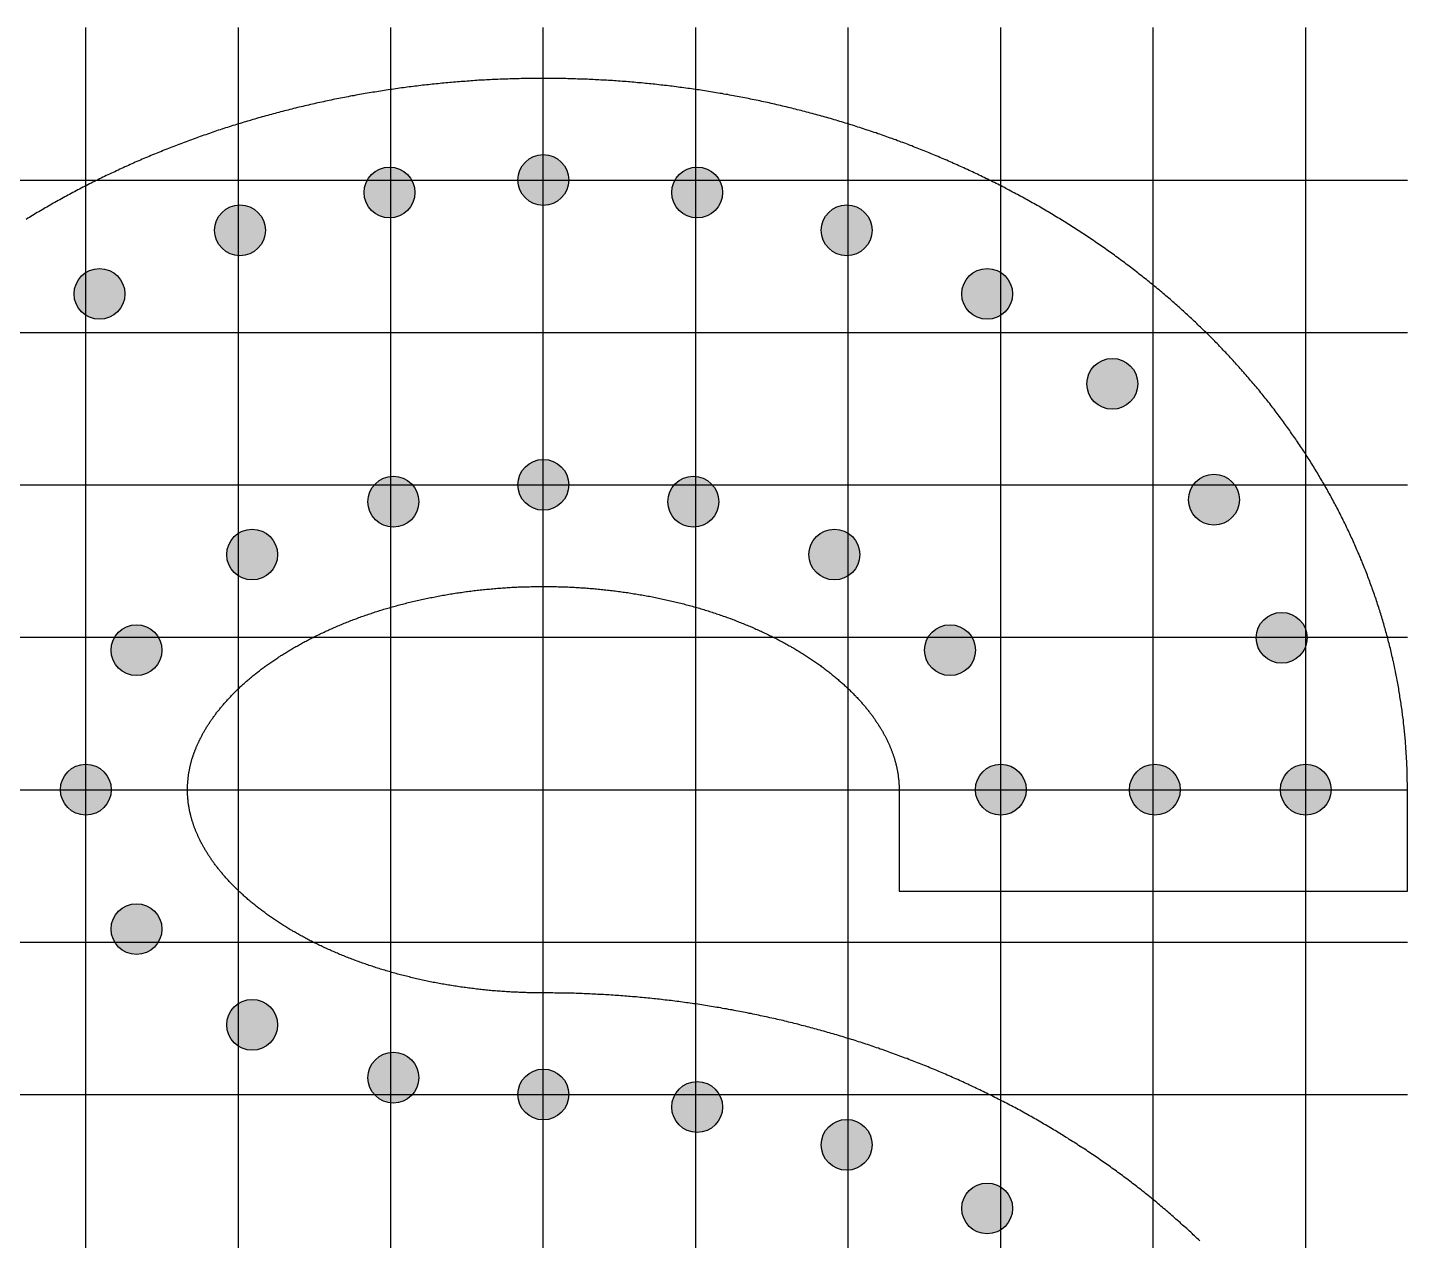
# Model space of a CAD drawing. Header units: inches. Extents: x 0 to 4525, y 0 to 244.
# Drawn here: x 140.35 to 153.93, y 11.97 to 23.91 of the extents above; entities that cross this region are included whole.
import ezdxf

# ---------------------------------------------------------------- set-up
doc = ezdxf.new("R2010")
doc.units = ezdxf.units.IN
for name, color, linetype in [('LetterOutlines', 61, 'Continuous'), ('PixelFill', 22, 'Continuous'), ('PixelGuides', 160, 'Continuous'), ('PixelHoles', 90, 'Continuous')]:
    doc.layers.add(name, color=color, linetype=linetype)

# ---------------------------------------------------------------- blocks, each defined once
blk = doc.blocks.new('Pixel')
at = {"layer": 'PixelFill'}
h = blk.add_hatch(color=256, dxfattribs=at)
h.paths.add_polyline_path([(0, 0.25), (0, 0), (0.25, 0, 0.414214)])
h.paths.add_polyline_path([(0, 0.25, 0.414214), (-0.25, 0), (0, 0)])
h.paths.add_polyline_path([(0, 0), (-0.25, 0, 0.414214), (0, -0.25)])
h.paths.add_polyline_path([(0.25, 0), (0, 0), (0, -0.25, 0.414214)])
h = blk.add_hatch(color=256, dxfattribs=at)
edge = h.paths.add_edge_path()
edge.add_line((0, 0), (0, 0.25))
edge.add_arc((0, 0), 0.25, 90, 180)
edge.add_line((-0.25, 0), (0, 0))
h = blk.add_hatch(color=256, dxfattribs=at)
edge = h.paths.add_edge_path()
edge.add_line((0, 0), (0.25, 0))
edge.add_arc((0, 0), 0.25, 0, 90)
edge.add_line((0, 0.25), (0, 0))
h = blk.add_hatch(color=256, dxfattribs=at)
edge = h.paths.add_edge_path()
edge.add_line((0, -0.25), (0, 0))
edge.add_line((0, 0), (-0.25, 0))
edge.add_arc((0, 0), 0.25, 180, 270)
h = blk.add_hatch(color=256, dxfattribs=at)
edge = h.paths.add_edge_path()
edge.add_line((0, 0), (0, -0.25))
edge.add_arc((0, 0), 0.25, 270, 360)
edge.add_line((0.25, 0), (0, 0))
at = {"layer": 'PixelHoles'}
blk.add_circle((0, 0), 0.25, dxfattribs=at)

msp = doc.modelspace()

# ---------------------------------------------------------------- linework, layer by layer
at = {"layer": 'LetterOutlines'}
msp.add_lwpolyline([(151.884, 11.964), (151.872, 11.977), (151.859, 11.989), (151.846, 12.001), (151.833, 12.013), (151.82, 12.025), (151.808, 12.037), (151.795, 12.049), (151.782, 12.061), (151.769, 12.073), (151.756, 12.085), (151.743, 12.097), (151.729, 12.109), (151.716, 12.121), (151.703, 12.133), (151.69, 12.145), (151.677, 12.157), (151.663, 12.168), (151.65, 12.18), (151.637, 12.192), (151.624, 12.204), (151.61, 12.215), (151.597, 12.227), (151.583, 12.239), (151.57, 12.25), (151.556, 12.262), (151.543, 12.273), (151.529, 12.285), (151.516, 12.296), (151.502, 12.308), (151.488, 12.319), (151.475, 12.331), (151.461, 12.342), (151.447, 12.354), (151.433, 12.365), (151.42, 12.376), (151.406, 12.387), (151.392, 12.399), (151.378, 12.41), (151.364, 12.421), (151.35, 12.432), (151.336, 12.443), (151.322, 12.454), (151.308, 12.466), (151.294, 12.477), (151.28, 12.488), (151.266, 12.499), (151.252, 12.51), (151.238, 12.521), (151.223, 12.531), (151.209, 12.542), (151.195, 12.553), (151.181, 12.564), (151.166, 12.575), (151.152, 12.586), (151.137, 12.596), (151.123, 12.607), (151.109, 12.618), (151.094, 12.628), (151.08, 12.639), (151.065, 12.65), (151.051, 12.66), (151.036, 12.671), (151.021, 12.681), (151.007, 12.692), (150.992, 12.702), (150.977, 12.713), (150.963, 12.723), (150.948, 12.733), (150.933, 12.744), (150.918, 12.754), (150.903, 12.764), (150.889, 12.775), (150.874, 12.785), (150.859, 12.795), (150.844, 12.805), (150.829, 12.815), (150.814, 12.825), (150.799, 12.836), (150.784, 12.846), (150.769, 12.856), (150.754, 12.866), (150.739, 12.876), (150.723, 12.885), (150.708, 12.895), (150.693, 12.905), (150.678, 12.915), (150.663, 12.925), (150.647, 12.935), (150.632, 12.944), (150.617, 12.954), (150.601, 12.964), (150.586, 12.974), (150.571, 12.983), (150.555, 12.993), (150.54, 13.002), (150.524, 13.012), (150.509, 13.021), (150.493, 13.031), (150.478, 13.04), (150.462, 13.05), (150.447, 13.059), (150.431, 13.069), (150.415, 13.078), (150.4, 13.087), (150.384, 13.097), (150.368, 13.106), (150.352, 13.115), (150.337, 13.124), (150.321, 13.133), (150.305, 13.142), (150.289, 13.152), (150.273, 13.161), (150.257, 13.17), (150.242, 13.179), (150.226, 13.188), (150.21, 13.197), (150.194, 13.205), (150.178, 13.214), (150.162, 13.223), (150.146, 13.232), (150.13, 13.241), (150.113, 13.25), (150.097, 13.258), (150.081, 13.267), (150.065, 13.276), (150.049, 13.284), (150.033, 13.293), (150.016, 13.301), (150, 13.31), (149.984, 13.319), (149.968, 13.327), (149.951, 13.335), (149.935, 13.344), (149.919, 13.352), (149.902, 13.361), (149.886, 13.369), (149.869, 13.377), (149.853, 13.385), (149.836, 13.394), (149.82, 13.402), (149.803, 13.41), (149.787, 13.418), (149.77, 13.426), (149.754, 13.434), (149.737, 13.442), (149.721, 13.45), (149.704, 13.458), (149.687, 13.466), (149.671, 13.474), (149.654, 13.482), (149.637, 13.49), (149.62, 13.498), (149.604, 13.506), (149.587, 13.513), (149.57, 13.521), (149.553, 13.529), (149.536, 13.536), (149.52, 13.544), (149.503, 13.552), (149.486, 13.559), (149.469, 13.567), (149.452, 13.574), (149.435, 13.582), (149.418, 13.589), (149.401, 13.596), (149.384, 13.604), (149.367, 13.611), (149.35, 13.619), (149.333, 13.626), (149.316, 13.633), (149.299, 13.64), (149.281, 13.647), (149.264, 13.655), (149.247, 13.662), (149.23, 13.669), (149.213, 13.676), (149.196, 13.683), (149.178, 13.69), (149.161, 13.697), (149.144, 13.704), (149.126, 13.71), (149.109, 13.717), (149.092, 13.724), (149.074, 13.731), (149.057, 13.738), (149.04, 13.744), (149.022, 13.751), (149.005, 13.758), (148.987, 13.764), (148.97, 13.771), (148.953, 13.777), (148.935, 13.784), (148.918, 13.79), (148.9, 13.797), (148.882, 13.803), (148.865, 13.81), (148.847, 13.816), (148.83, 13.822), (148.812, 13.829), (148.795, 13.835), (148.777, 13.841), (148.759, 13.847), (148.742, 13.853), (148.724, 13.86), (148.706, 13.866), (148.688, 13.872), (148.671, 13.878), (148.653, 13.884), (148.635, 13.89), (148.617, 13.896), (148.6, 13.901), (148.582, 13.907), (148.564, 13.913), (148.546, 13.919), (148.528, 13.925), (148.51, 13.93), (148.493, 13.936), (148.475, 13.942), (148.457, 13.947), (148.439, 13.953), (148.421, 13.958), (148.403, 13.964), (148.385, 13.969), (148.367, 13.975), (148.349, 13.98), (148.331, 13.986), (148.313, 13.991), (148.295, 13.996), (148.277, 14.002), (148.259, 14.007), (148.241, 14.012), (148.223, 14.017), (148.205, 14.022), (148.186, 14.028), (148.168, 14.033), (148.15, 14.038), (148.132, 14.043), (148.114, 14.048), (148.096, 14.053), (148.077, 14.058), (148.059, 14.062), (148.041, 14.067), (148.023, 14.072), (148.005, 14.077), (147.986, 14.082), (147.968, 14.086), (147.95, 14.091), (147.931, 14.096), (147.913, 14.1), (147.895, 14.105), (147.877, 14.109), (147.858, 14.114), (147.84, 14.118), (147.821, 14.123), (147.803, 14.127), (147.785, 14.132), (147.766, 14.136), (147.748, 14.14), (147.729, 14.144), (147.711, 14.149), (147.693, 14.153), (147.674, 14.157), (147.656, 14.161), (147.637, 14.165), (147.619, 14.169), (147.6, 14.173), (147.582, 14.177), (147.563, 14.181), (147.545, 14.185), (147.526, 14.189), (147.508, 14.193), (147.489, 14.197), (147.47, 14.201), (147.452, 14.204), (147.433, 14.208), (147.415, 14.212), (147.396, 14.215), (147.377, 14.219), (147.359, 14.223), (147.34, 14.226), (147.322, 14.23), (147.303, 14.233), (147.284, 14.237), (147.266, 14.24), (147.247, 14.243), (147.228, 14.247), (147.21, 14.25), (147.191, 14.253), (147.172, 14.257), (147.153, 14.26), (147.135, 14.263), (147.116, 14.266), (147.097, 14.269), (147.078, 14.272), (147.06, 14.275), (147.041, 14.278), (147.022, 14.281), (147.003, 14.284), (146.985, 14.287), (146.966, 14.29), (146.947, 14.293), (146.928, 14.296), (146.909, 14.298), (146.891, 14.301), (146.872, 14.304), (146.853, 14.306), (146.834, 14.309), (146.815, 14.312), (146.796, 14.314), (146.777, 14.317), (146.759, 14.319), (146.74, 14.321), (146.721, 14.324), (146.702, 14.326), (146.683, 14.329), (146.664, 14.331), (146.645, 14.333), (146.626, 14.335), (146.607, 14.338), (146.588, 14.34), (146.57, 14.342), (146.551, 14.344), (146.532, 14.346), (146.513, 14.348), (146.494, 14.35), (146.475, 14.352), (146.456, 14.354), (146.437, 14.356), (146.418, 14.358), (146.399, 14.359), (146.38, 14.361), (146.361, 14.363), (146.342, 14.365), (146.323, 14.366), (146.304, 14.368), (146.285, 14.37), (146.266, 14.371), (146.247, 14.373), (146.228, 14.374), (146.209, 14.376), (146.19, 14.377), (146.171, 14.378), (146.152, 14.38), (146.133, 14.381), (146.114, 14.382), (146.095, 14.384), (146.076, 14.385), (146.057, 14.386), (146.038, 14.387), (146.018, 14.388), (145.999, 14.389), (145.98, 14.39), (145.961, 14.391), (145.942, 14.392), (145.923, 14.393), (145.904, 14.394), (145.885, 14.395), (145.866, 14.396), (145.847, 14.397), (145.828, 14.397), (145.809, 14.398), (145.79, 14.399), (145.771, 14.399), (145.751, 14.4), (145.732, 14.401), (145.713, 14.401), (145.694, 14.402), (145.675, 14.402), (145.656, 14.403), (145.637, 14.403), (145.618, 14.403), (145.599, 14.404), (145.58, 14.404), (145.561, 14.404), (145.541, 14.404), (145.522, 14.405), (145.503, 14.405), (145.484, 14.405), (145.465, 14.405), (145.446, 14.405), (145.427, 14.405), (145.411, 14.405), (145.395, 14.405), (145.38, 14.405), (145.364, 14.405), (145.348, 14.406), (145.332, 14.406), (145.317, 14.406), (145.301, 14.406), (145.285, 14.407), (145.269, 14.407), (145.254, 14.408), (145.238, 14.408), (145.222, 14.409), (145.207, 14.409), (145.191, 14.41), (145.175, 14.411), (145.159, 14.411), (145.144, 14.412), (145.128, 14.413), (145.112, 14.414), (145.097, 14.415), (145.081, 14.416), (145.065, 14.417), (145.05, 14.418), (145.034, 14.419), (145.018, 14.42), (145.003, 14.421), (144.987, 14.422), (144.972, 14.423), (144.956, 14.425), (144.94, 14.426), (144.925, 14.427), (144.909, 14.429), (144.894, 14.43), (144.878, 14.432), (144.863, 14.433), (144.847, 14.435), (144.832, 14.436), (144.816, 14.438), (144.801, 14.44), (144.785, 14.441), (144.77, 14.443), (144.754, 14.445), (144.739, 14.447), (144.723, 14.449), (144.708, 14.451), (144.693, 14.453), (144.677, 14.455), (144.662, 14.457), (144.647, 14.459), (144.631, 14.461), (144.616, 14.463), (144.601, 14.465), (144.585, 14.468), (144.57, 14.47), (144.555, 14.472), (144.54, 14.475), (144.525, 14.477), (144.509, 14.48), (144.494, 14.482), (144.479, 14.485), (144.464, 14.487), (144.449, 14.49), (144.434, 14.492), (144.419, 14.495), (144.404, 14.498), (144.389, 14.501), (144.374, 14.504), (144.359, 14.506), (144.344, 14.509), (144.329, 14.512), (144.314, 14.515), (144.299, 14.518), (144.284, 14.521), (144.27, 14.525), (144.255, 14.528), (144.24, 14.531), (144.225, 14.534), (144.211, 14.537), (144.196, 14.541), (144.181, 14.544), (144.167, 14.548), (144.152, 14.551), (144.138, 14.554), (144.123, 14.558), (144.109, 14.562), (144.094, 14.565), (144.08, 14.569), (144.065, 14.572), (144.051, 14.576), (144.036, 14.58), (144.022, 14.584), (144.008, 14.587), (143.994, 14.591), (143.979, 14.595), (143.965, 14.599), (143.951, 14.603), (143.937, 14.607), (143.923, 14.611), (143.909, 14.615), (143.895, 14.619), (143.881, 14.623), (143.867, 14.628), (143.853, 14.632), (143.839, 14.636), (143.825, 14.64), (143.811, 14.645), (143.797, 14.649), (143.783, 14.653), (143.77, 14.658), (143.756, 14.662), (143.742, 14.667), (143.729, 14.671), (143.715, 14.676), (143.702, 14.68), (143.688, 14.685), (143.675, 14.69), (143.661, 14.694), (143.648, 14.699), (143.634, 14.704), (143.621, 14.709), (143.608, 14.714), (143.595, 14.718), (143.581, 14.723), (143.568, 14.728), (143.555, 14.733), (143.542, 14.738), (143.529, 14.743), (143.516, 14.748), (143.503, 14.753), (143.49, 14.758), (143.477, 14.764), (143.464, 14.769), (143.452, 14.774), (143.439, 14.779), (143.426, 14.784), (143.413, 14.79), (143.401, 14.795), (143.388, 14.8), (143.376, 14.806), (143.363, 14.811), (143.351, 14.817), (143.338, 14.822), (143.326, 14.828), (143.314, 14.833), (143.301, 14.839), (143.289, 14.844), (143.277, 14.85), (143.265, 14.856), (143.253, 14.861), (143.241, 14.867), (143.229, 14.873), (143.217, 14.878), (143.205, 14.884), (143.193, 14.89), (143.181, 14.896), (143.17, 14.902), (143.158, 14.908), (143.146, 14.914), (143.135, 14.919), (143.123, 14.925), (143.112, 14.931), (143.1, 14.937), (143.089, 14.943), (143.078, 14.95), (143.066, 14.956), (143.055, 14.962), (143.044, 14.968), (143.033, 14.974), (143.022, 14.98), (143.011, 14.986), (143, 14.993), (142.989, 14.999), (142.978, 15.005), (142.967, 15.011), (142.957, 15.018), (142.946, 15.024), (142.935, 15.03), (142.925, 15.037), (142.914, 15.043), (142.904, 15.05), (142.893, 15.056), (142.883, 15.063), (142.872, 15.069), (142.862, 15.075), (142.852, 15.082), (142.842, 15.089), (142.832, 15.095), (142.822, 15.102), (142.812, 15.108), (142.802, 15.115), (142.792, 15.121), (142.782, 15.128), (142.772, 15.135), (142.762, 15.141), (142.753, 15.148), (142.743, 15.155), (142.733, 15.161), (142.724, 15.168), (142.714, 15.175), (142.705, 15.182), (142.696, 15.188), (142.686, 15.195), (142.677, 15.202), (142.668, 15.209), (142.659, 15.216), (142.65, 15.223), (142.641, 15.229), (142.632, 15.236), (142.623, 15.243), (142.614, 15.25), (142.605, 15.257), (142.597, 15.264), (142.588, 15.271), (142.58, 15.278), (142.571, 15.285), (142.563, 15.292), (142.554, 15.299), (142.546, 15.306), (142.537, 15.313), (142.529, 15.319), (142.521, 15.326), (142.513, 15.334), (142.505, 15.341), (142.497, 15.348), (142.489, 15.355), (142.481, 15.362), (142.473, 15.369), (142.465, 15.376), (142.458, 15.383), (142.45, 15.39), (142.443, 15.397), (142.435, 15.404), (142.428, 15.411), (142.42, 15.418), (142.413, 15.425), (142.406, 15.432), (142.398, 15.439), (142.391, 15.447), (142.384, 15.454), (142.377, 15.461), (142.37, 15.468), (142.363, 15.475), (142.357, 15.482), (142.35, 15.489), (142.343, 15.496), (142.336, 15.503), (142.33, 15.511), (142.323, 15.518), (142.317, 15.525), (142.31, 15.532), (142.304, 15.539), (142.298, 15.546), (142.291, 15.553), (142.285, 15.56), (142.279, 15.567), (142.273, 15.575), (142.267, 15.582), (142.261, 15.589), (142.255, 15.596), (142.249, 15.603), (142.244, 15.61), (142.238, 15.617), (142.232, 15.624), (142.227, 15.631), (142.221, 15.638), (142.216, 15.646), (142.21, 15.653), (142.205, 15.66), (142.2, 15.667), (142.194, 15.674), (142.189, 15.681), (142.184, 15.688), (142.179, 15.695), (142.174, 15.702), (142.169, 15.709), (142.164, 15.716), (142.159, 15.723), (142.154, 15.73), (142.15, 15.737), (142.145, 15.744), (142.14, 15.751), (142.136, 15.758), (142.131, 15.765), (142.127, 15.772), (142.122, 15.779), (142.118, 15.786), (142.114, 15.793), (142.11, 15.8), (142.105, 15.807), (142.101, 15.814), (142.097, 15.821), (142.093, 15.828), (142.089, 15.835), (142.085, 15.842), (142.081, 15.849), (142.078, 15.856), (142.074, 15.862), (142.07, 15.869), (142.066, 15.876), (142.063, 15.883), (142.059, 15.89), (142.056, 15.897), (142.052, 15.903), (142.049, 15.91), (142.046, 15.917), (142.042, 15.924), (142.039, 15.931), (142.036, 15.937), (142.033, 15.944), (142.03, 15.951), (142.027, 15.957), (142.024, 15.964), (142.021, 15.971), (142.018, 15.978), (142.015, 15.984), (142.012, 15.991), (142.01, 15.997), (142.007, 16.004), (142.004, 16.011), (142.002, 16.017), (141.999, 16.024), (141.997, 16.03), (141.994, 16.037), (141.992, 16.044), (141.99, 16.05), (141.987, 16.057), (141.985, 16.063), (141.983, 16.07), (141.981, 16.076), (141.979, 16.083), (141.976, 16.089), (141.974, 16.095), (141.972, 16.102), (141.97, 16.108), (141.969, 16.115), (141.967, 16.121), (141.965, 16.128), (141.963, 16.134), (141.961, 16.14), (141.96, 16.147), (141.958, 16.153), (141.957, 16.159), (141.955, 16.166), (141.953, 16.172), (141.952, 16.179), (141.951, 16.185), (141.949, 16.191), (141.948, 16.197), (141.947, 16.204), (141.945, 16.21), (141.944, 16.216), (141.943, 16.223), (141.942, 16.229), (141.941, 16.235), (141.94, 16.241), (141.939, 16.248), (141.938, 16.254), (141.937, 16.26), (141.936, 16.266), (141.935, 16.273), (141.934, 16.279), (141.934, 16.285), (141.933, 16.291), (141.932, 16.298), (141.932, 16.304), (141.931, 16.31), (141.93, 16.316), (141.93, 16.322), (141.929, 16.329), (141.929, 16.335), (141.929, 16.341), (141.928, 16.347), (141.928, 16.353), (141.928, 16.36), (141.927, 16.366), (141.927, 16.372), (141.927, 16.378), (141.927, 16.384), (141.927, 16.391), (141.927, 16.397), (141.927, 16.403), (141.927, 16.409), (141.927, 16.415), (141.927, 16.421), (141.927, 16.428), (141.927, 16.434), (141.927, 16.44), (141.928, 16.446), (141.928, 16.452), (141.928, 16.459), (141.929, 16.465), (141.929, 16.471), (141.929, 16.477), (141.93, 16.483), (141.93, 16.489), (141.931, 16.496), (141.932, 16.502), (141.932, 16.508), (141.933, 16.514), (141.934, 16.521), (141.934, 16.527), (141.935, 16.533), (141.936, 16.539), (141.937, 16.545), (141.938, 16.552), (141.938, 16.558), (141.939, 16.564), (141.94, 16.571), (141.941, 16.577), (141.943, 16.583), (141.944, 16.589), (141.945, 16.596), (141.946, 16.602), (141.947, 16.608), (141.949, 16.615), (141.95, 16.621), (141.951, 16.627), (141.953, 16.634), (141.954, 16.64), (141.956, 16.647), (141.957, 16.653), (141.959, 16.659), (141.96, 16.666), (141.962, 16.672), (141.964, 16.679), (141.966, 16.685), (141.967, 16.691), (141.969, 16.698), (141.971, 16.704), (141.973, 16.711), (141.975, 16.717), (141.977, 16.724), (141.979, 16.73), (141.981, 16.737), (141.984, 16.743), (141.986, 16.75), (141.988, 16.756), (141.99, 16.763), (141.993, 16.769), (141.995, 16.776), (141.998, 16.782), (142, 16.789), (142.003, 16.796), (142.005, 16.802), (142.008, 16.809), (142.011, 16.815), (142.013, 16.822), (142.016, 16.829), (142.019, 16.835), (142.022, 16.842), (142.025, 16.849), (142.028, 16.855), (142.031, 16.862), (142.034, 16.869), (142.037, 16.875), (142.04, 16.882), (142.043, 16.889), (142.047, 16.896), (142.05, 16.902), (142.053, 16.909), (142.057, 16.916), (142.06, 16.923), (142.064, 16.93), (142.068, 16.936), (142.071, 16.943), (142.075, 16.95), (142.079, 16.957), (142.082, 16.964), (142.086, 16.971), (142.09, 16.977), (142.094, 16.984), (142.098, 16.991), (142.102, 16.998), (142.106, 17.005), (142.111, 17.012), (142.115, 17.019), (142.119, 17.026), (142.124, 17.033), (142.128, 17.04), (142.132, 17.047), (142.137, 17.054), (142.142, 17.061), (142.146, 17.068), (142.151, 17.075), (142.156, 17.082), (142.161, 17.089), (142.165, 17.096), (142.17, 17.103), (142.175, 17.11), (142.18, 17.117), (142.186, 17.124), (142.191, 17.131), (142.196, 17.138), (142.201, 17.146), (142.207, 17.153), (142.212, 17.16), (142.217, 17.167), (142.223, 17.174), (142.229, 17.181), (142.234, 17.188), (142.24, 17.195), (142.246, 17.202), (142.251, 17.209), (142.257, 17.217), (142.263, 17.224), (142.269, 17.231), (142.275, 17.238), (142.281, 17.245), (142.288, 17.252), (142.294, 17.259), (142.3, 17.266), (142.306, 17.274), (142.313, 17.281), (142.319, 17.288), (142.326, 17.295), (142.332, 17.302), (142.339, 17.309), (142.346, 17.316), (142.352, 17.323), (142.359, 17.331), (142.366, 17.338), (142.373, 17.345), (142.38, 17.352), (142.387, 17.359), (142.394, 17.366), (142.401, 17.373), (142.408, 17.38), (142.416, 17.387), (142.423, 17.394), (142.43, 17.402), (142.438, 17.409), (142.445, 17.416), (142.453, 17.423), (142.461, 17.43), (142.468, 17.437), (142.476, 17.444), (142.484, 17.451), (142.492, 17.458), (142.5, 17.465), (142.508, 17.472), (142.516, 17.479), (142.524, 17.486), (142.532, 17.493), (142.54, 17.5), (142.548, 17.507), (142.557, 17.514), (142.565, 17.521), (142.574, 17.528), (142.582, 17.535), (142.591, 17.542), (142.6, 17.549), (142.608, 17.556), (142.617, 17.563), (142.626, 17.569), (142.635, 17.576), (142.644, 17.583), (142.653, 17.59), (142.662, 17.597), (142.671, 17.604), (142.68, 17.61), (142.689, 17.617), (142.699, 17.624), (142.708, 17.631), (142.717, 17.637), (142.727, 17.644), (142.736, 17.651), (142.746, 17.658), (142.756, 17.664), (142.765, 17.671), (142.775, 17.678), (142.785, 17.684), (142.795, 17.691), (142.805, 17.697), (142.815, 17.704), (142.825, 17.711), (142.835, 17.717), (142.845, 17.724), (142.855, 17.73), (142.866, 17.737), (142.876, 17.743), (142.886, 17.75), (142.897, 17.756), (142.907, 17.762), (142.918, 17.769), (142.928, 17.775), (142.939, 17.782), (142.95, 17.788), (142.96, 17.794), (142.971, 17.801), (142.982, 17.807), (142.993, 17.813), (143.004, 17.819), (143.015, 17.825), (143.026, 17.832), (143.037, 17.838), (143.048, 17.844), (143.059, 17.85), (143.071, 17.856), (143.082, 17.862), (143.093, 17.868), (143.105, 17.874), (143.116, 17.88), (143.128, 17.886), (143.139, 17.892), (143.151, 17.898), (143.163, 17.904), (143.174, 17.91), (143.186, 17.916), (143.198, 17.922), (143.21, 17.927), (143.222, 17.933), (143.233, 17.939), (143.245, 17.945), (143.258, 17.95), (143.27, 17.956), (143.282, 17.962), (143.294, 17.967), (143.306, 17.973), (143.318, 17.978), (143.331, 17.984), (143.343, 17.989), (143.355, 17.995), (143.368, 18), (143.38, 18.006), (143.393, 18.011), (143.405, 18.017), (143.418, 18.022), (143.431, 18.027), (143.443, 18.032), (143.456, 18.038), (143.469, 18.043), (143.482, 18.048), (143.495, 18.053), (143.508, 18.058), (143.52, 18.063), (143.533, 18.069), (143.547, 18.074), (143.56, 18.079), (143.573, 18.084), (143.586, 18.088), (143.599, 18.093), (143.612, 18.098), (143.626, 18.103), (143.639, 18.108), (143.652, 18.113), (143.666, 18.117), (143.679, 18.122), (143.693, 18.127), (143.706, 18.131), (143.72, 18.136), (143.733, 18.14), (143.747, 18.145), (143.761, 18.149), (143.774, 18.154), (143.788, 18.158), (143.802, 18.163), (143.816, 18.167), (143.829, 18.171), (143.843, 18.176), (143.857, 18.18), (143.871, 18.184), (143.885, 18.188), (143.899, 18.192), (143.913, 18.196), (143.927, 18.201), (143.941, 18.205), (143.956, 18.209), (143.97, 18.212), (143.984, 18.216), (143.998, 18.22), (144.013, 18.224), (144.027, 18.228), (144.041, 18.232), (144.056, 18.235), (144.07, 18.239), (144.084, 18.243), (144.099, 18.246), (144.113, 18.25), (144.128, 18.253), (144.143, 18.257), (144.157, 18.26), (144.172, 18.264), (144.186, 18.267), (144.201, 18.27), (144.216, 18.274), (144.23, 18.277), (144.245, 18.28), (144.26, 18.283), (144.275, 18.286), (144.29, 18.289), (144.304, 18.292), (144.319, 18.295), (144.334, 18.298), (144.349, 18.301), (144.364, 18.304), (144.379, 18.307), (144.394, 18.31), (144.409, 18.313), (144.424, 18.315), (144.439, 18.318), (144.454, 18.321), (144.469, 18.323), (144.484, 18.326), (144.499, 18.329), (144.515, 18.331), (144.53, 18.334), (144.545, 18.336), (144.56, 18.338), (144.575, 18.341), (144.591, 18.343), (144.606, 18.345), (144.621, 18.347), (144.636, 18.35), (144.652, 18.352), (144.667, 18.354), (144.682, 18.356), (144.698, 18.358), (144.713, 18.36), (144.729, 18.362), (144.744, 18.364), (144.759, 18.366), (144.775, 18.367), (144.79, 18.369), (144.806, 18.371), (144.821, 18.373), (144.837, 18.374), (144.852, 18.376), (144.868, 18.377), (144.883, 18.379), (144.899, 18.38), (144.915, 18.382), (144.93, 18.383), (144.946, 18.384), (144.961, 18.386), (144.977, 18.387), (144.992, 18.388), (145.008, 18.389), (145.024, 18.391), (145.039, 18.392), (145.055, 18.393), (145.071, 18.394), (145.086, 18.395), (145.102, 18.396), (145.118, 18.397), (145.133, 18.397), (145.149, 18.398), (145.165, 18.399), (145.18, 18.4), (145.196, 18.4), (145.212, 18.401), (145.228, 18.401), (145.243, 18.402), (145.259, 18.403), (145.275, 18.403), (145.29, 18.403), (145.306, 18.404), (145.322, 18.404), (145.338, 18.404), (145.353, 18.405), (145.369, 18.405), (145.385, 18.405), (145.401, 18.405), (145.416, 18.405), (145.432, 18.405), (145.448, 18.405), (145.464, 18.405), (145.479, 18.405), (145.495, 18.405), (145.511, 18.404), (145.527, 18.404), (145.542, 18.404), (145.558, 18.404), (145.574, 18.403), (145.59, 18.403), (145.605, 18.402), (145.621, 18.402), (145.637, 18.401), (145.652, 18.401), (145.668, 18.4), (145.684, 18.399), (145.7, 18.399), (145.715, 18.398), (145.731, 18.397), (145.747, 18.396), (145.762, 18.395), (145.778, 18.394), (145.794, 18.393), (145.809, 18.392), (145.825, 18.391), (145.841, 18.39), (145.856, 18.389), (145.872, 18.388), (145.887, 18.386), (145.903, 18.385), (145.919, 18.384), (145.934, 18.382), (145.95, 18.381), (145.965, 18.379), (145.981, 18.378), (145.996, 18.376), (146.012, 18.375), (146.027, 18.373), (146.043, 18.371), (146.058, 18.37), (146.074, 18.368), (146.089, 18.366), (146.105, 18.364), (146.12, 18.362), (146.135, 18.361), (146.151, 18.359), (146.166, 18.357), (146.182, 18.355), (146.197, 18.352), (146.212, 18.35), (146.227, 18.348), (146.243, 18.346), (146.258, 18.344), (146.273, 18.341), (146.289, 18.339), (146.304, 18.337), (146.319, 18.334), (146.334, 18.332), (146.349, 18.329), (146.364, 18.327), (146.38, 18.324), (146.395, 18.322), (146.41, 18.319), (146.425, 18.316), (146.44, 18.314), (146.455, 18.311), (146.47, 18.308), (146.485, 18.305), (146.5, 18.302), (146.515, 18.299), (146.53, 18.296), (146.544, 18.293), (146.559, 18.29), (146.574, 18.287), (146.589, 18.284), (146.604, 18.281), (146.618, 18.278), (146.633, 18.275), (146.648, 18.271), (146.663, 18.268), (146.677, 18.265), (146.692, 18.261), (146.706, 18.258), (146.721, 18.254), (146.735, 18.251), (146.75, 18.247), (146.764, 18.244), (146.779, 18.24), (146.793, 18.236), (146.808, 18.233), (146.822, 18.229), (146.836, 18.225), (146.851, 18.221), (146.865, 18.218), (146.879, 18.214), (146.893, 18.21), (146.908, 18.206), (146.922, 18.202), (146.936, 18.198), (146.95, 18.194), (146.964, 18.19), (146.978, 18.185), (146.992, 18.181), (147.006, 18.177), (147.02, 18.173), (147.034, 18.169), (147.047, 18.164), (147.061, 18.16), (147.075, 18.155), (147.089, 18.151), (147.102, 18.147), (147.116, 18.142), (147.13, 18.137), (147.143, 18.133), (147.157, 18.128), (147.17, 18.124), (147.184, 18.119), (147.197, 18.114), (147.211, 18.11), (147.224, 18.105), (147.237, 18.1), (147.25, 18.095), (147.264, 18.09), (147.277, 18.085), (147.29, 18.08), (147.303, 18.075), (147.316, 18.07), (147.329, 18.065), (147.342, 18.06), (147.355, 18.055), (147.368, 18.05), (147.381, 18.045), (147.394, 18.04), (147.406, 18.035), (147.419, 18.029), (147.432, 18.024), (147.445, 18.019), (147.457, 18.013), (147.47, 18.008), (147.482, 18.003), (147.495, 17.997), (147.507, 17.992), (147.519, 17.986), (147.532, 17.981), (147.544, 17.975), (147.556, 17.97), (147.569, 17.964), (147.581, 17.958), (147.593, 17.953), (147.605, 17.947), (147.617, 17.941), (147.629, 17.936), (147.641, 17.93), (147.653, 17.924), (147.664, 17.918), (147.676, 17.912), (147.688, 17.906), (147.7, 17.901), (147.711, 17.895), (147.723, 17.889), (147.734, 17.883), (147.746, 17.877), (147.757, 17.871), (147.769, 17.865), (147.78, 17.859), (147.791, 17.853), (147.802, 17.846), (147.814, 17.84), (147.825, 17.834), (147.836, 17.828), (147.847, 17.822), (147.858, 17.816), (147.869, 17.809), (147.879, 17.803), (147.89, 17.797), (147.901, 17.79), (147.912, 17.784), (147.922, 17.778), (147.933, 17.771), (147.943, 17.765), (147.954, 17.758), (147.964, 17.752), (147.975, 17.746), (147.985, 17.739), (147.995, 17.733), (148.006, 17.726), (148.016, 17.72), (148.026, 17.713), (148.036, 17.706), (148.046, 17.7), (148.056, 17.693), (148.066, 17.687), (148.075, 17.68), (148.085, 17.673), (148.095, 17.667), (148.105, 17.66), (148.114, 17.653), (148.124, 17.647), (148.133, 17.64), (148.143, 17.633), (148.152, 17.626), (148.161, 17.619), (148.171, 17.613), (148.18, 17.606), (148.189, 17.599), (148.198, 17.592), (148.207, 17.585), (148.216, 17.579), (148.225, 17.572), (148.234, 17.565), (148.242, 17.558), (148.251, 17.551), (148.26, 17.544), (148.268, 17.537), (148.277, 17.53), (148.286, 17.523), (148.294, 17.516), (148.302, 17.509), (148.311, 17.502), (148.319, 17.495), (148.327, 17.488), (148.335, 17.481), (148.343, 17.474), (148.351, 17.467), (148.359, 17.46), (148.367, 17.453), (148.375, 17.446), (148.383, 17.439), (148.391, 17.432), (148.398, 17.425), (148.406, 17.418), (148.414, 17.411), (148.421, 17.404), (148.429, 17.397), (148.436, 17.39), (148.443, 17.383), (148.45, 17.375), (148.458, 17.368), (148.465, 17.361), (148.472, 17.354), (148.479, 17.347), (148.486, 17.34), (148.493, 17.333), (148.5, 17.326), (148.506, 17.319), (148.513, 17.311), (148.52, 17.304), (148.526, 17.297), (148.533, 17.29), (148.539, 17.283), (148.546, 17.276), (148.552, 17.269), (148.558, 17.262), (148.565, 17.254), (148.571, 17.247), (148.577, 17.24), (148.583, 17.233), (148.589, 17.226), (148.595, 17.219), (148.601, 17.212), (148.607, 17.205), (148.612, 17.198), (148.618, 17.19), (148.624, 17.183), (148.629, 17.176), (148.635, 17.169), (148.64, 17.162), (148.646, 17.155), (148.651, 17.148), (148.656, 17.141), (148.661, 17.134), (148.667, 17.127), (148.672, 17.12), (148.677, 17.113), (148.682, 17.106), (148.687, 17.099), (148.692, 17.092), (148.696, 17.084), (148.701, 17.077), (148.706, 17.07), (148.711, 17.063), (148.715, 17.056), (148.72, 17.049), (148.724, 17.042), (148.729, 17.035), (148.733, 17.028), (148.737, 17.022), (148.742, 17.015), (148.746, 17.008), (148.75, 17.001), (148.754, 16.994), (148.758, 16.987), (148.762, 16.98), (148.766, 16.973), (148.77, 16.966), (148.774, 16.959), (148.778, 16.952), (148.781, 16.945), (148.785, 16.939), (148.789, 16.932), (148.792, 16.925), (148.796, 16.918), (148.799, 16.911), (148.803, 16.904), (148.806, 16.898), (148.809, 16.891), (148.812, 16.884), (148.816, 16.877), (148.819, 16.871), (148.822, 16.864), (148.825, 16.857), (148.828, 16.85), (148.831, 16.844), (148.834, 16.837), (148.837, 16.83), (148.84, 16.824), (148.842, 16.817), (148.845, 16.81), (148.848, 16.804), (148.85, 16.797), (148.853, 16.791), (148.855, 16.784), (148.858, 16.777), (148.86, 16.771), (148.863, 16.764), (148.865, 16.758), (148.867, 16.751), (148.869, 16.745), (148.872, 16.738), (148.874, 16.732), (148.876, 16.725), (148.878, 16.719), (148.88, 16.712), (148.882, 16.706), (148.884, 16.7), (148.886, 16.693), (148.888, 16.687), (148.889, 16.68), (148.891, 16.674), (148.893, 16.667), (148.894, 16.661), (148.896, 16.655), (148.898, 16.648), (148.899, 16.642), (148.901, 16.636), (148.902, 16.629), (148.903, 16.623), (148.905, 16.617), (148.906, 16.61), (148.907, 16.604), (148.909, 16.598), (148.91, 16.591), (148.911, 16.585), (148.912, 16.579), (148.913, 16.573), (148.914, 16.566), (148.915, 16.56), (148.916, 16.554), (148.917, 16.548), (148.918, 16.541), (148.919, 16.535), (148.919, 16.529), (148.92, 16.523), (148.921, 16.516), (148.922, 16.51), (148.922, 16.504), (148.923, 16.498), (148.923, 16.492), (148.924, 16.485), (148.924, 16.479), (148.925, 16.473), (148.925, 16.467), (148.925, 16.461), (148.926, 16.454), (148.926, 16.448), (148.926, 16.442), (148.926, 16.436), (148.927, 16.43), (148.927, 16.424), (148.927, 16.417), (148.927, 16.411), (148.927, 16.405), (148.927, 15.405), (153.927, 15.405), (153.927, 16.405), (153.927, 16.422), (153.927, 16.438), (153.927, 16.455), (153.927, 16.472), (153.926, 16.488), (153.926, 16.505), (153.926, 16.522), (153.925, 16.539), (153.925, 16.555), (153.924, 16.572), (153.924, 16.589), (153.923, 16.605), (153.923, 16.622), (153.922, 16.639), (153.921, 16.655), (153.921, 16.672), (153.92, 16.689), (153.919, 16.705), (153.918, 16.722), (153.917, 16.739), (153.916, 16.755), (153.915, 16.772), (153.914, 16.789), (153.913, 16.805), (153.912, 16.822), (153.911, 16.838), (153.909, 16.855), (153.908, 16.872), (153.907, 16.888), (153.905, 16.905), (153.904, 16.922), (153.902, 16.938), (153.901, 16.955), (153.899, 16.972), (153.897, 16.988), (153.896, 17.005), (153.894, 17.021), (153.892, 17.038), (153.89, 17.055), (153.888, 17.071), (153.887, 17.088), (153.885, 17.104), (153.882, 17.121), (153.88, 17.137), (153.878, 17.154), (153.876, 17.171), (153.874, 17.187), (153.872, 17.204), (153.869, 17.22), (153.867, 17.237), (153.865, 17.253), (153.862, 17.27), (153.86, 17.286), (153.857, 17.303), (153.854, 17.319), (153.852, 17.336), (153.849, 17.352), (153.846, 17.369), (153.844, 17.385), (153.841, 17.402), (153.838, 17.418), (153.835, 17.435), (153.832, 17.451), (153.829, 17.468), (153.826, 17.484), (153.823, 17.501), (153.82, 17.517), (153.816, 17.533), (153.813, 17.55), (153.81, 17.566), (153.806, 17.583), (153.803, 17.599), (153.8, 17.616), (153.796, 17.632), (153.793, 17.648), (153.789, 17.665), (153.785, 17.681), (153.782, 17.697), (153.778, 17.714), (153.774, 17.73), (153.77, 17.746), (153.766, 17.763), (153.763, 17.779), (153.759, 17.795), (153.755, 17.811), (153.751, 17.828), (153.746, 17.844), (153.742, 17.86), (153.738, 17.877), (153.734, 17.893), (153.73, 17.909), (153.725, 17.925), (153.721, 17.941), (153.716, 17.958), (153.712, 17.974), (153.707, 17.99), (153.703, 18.006), (153.698, 18.022), (153.694, 18.038), (153.689, 18.055), (153.684, 18.071), (153.679, 18.087), (153.675, 18.103), (153.67, 18.119), (153.665, 18.135), (153.66, 18.151), (153.655, 18.167), (153.65, 18.183), (153.645, 18.199), (153.639, 18.215), (153.634, 18.231), (153.629, 18.247), (153.624, 18.263), (153.618, 18.279), (153.613, 18.295), (153.608, 18.311), (153.602, 18.327), (153.597, 18.343), (153.591, 18.359), (153.585, 18.375), (153.58, 18.39), (153.574, 18.406), (153.568, 18.422), (153.562, 18.438), (153.557, 18.454), (153.551, 18.47), (153.545, 18.485), (153.539, 18.501), (153.533, 18.517), (153.527, 18.533), (153.521, 18.548), (153.515, 18.564), (153.508, 18.58), (153.502, 18.596), (153.496, 18.611), (153.49, 18.627), (153.483, 18.643), (153.477, 18.658), (153.47, 18.674), (153.464, 18.689), (153.457, 18.705), (153.451, 18.721), (153.444, 18.736), (153.437, 18.752), (153.431, 18.767), (153.424, 18.783), (153.417, 18.798), (153.41, 18.814), (153.403, 18.829), (153.396, 18.845), (153.389, 18.86), (153.382, 18.876), (153.375, 18.891), (153.368, 18.906), (153.361, 18.922), (153.354, 18.937), (153.347, 18.952), (153.339, 18.968), (153.332, 18.983), (153.325, 18.998), (153.317, 19.014), (153.31, 19.029), (153.302, 19.044), (153.295, 19.059), (153.287, 19.075), (153.28, 19.09), (153.272, 19.105), (153.264, 19.12), (153.257, 19.135), (153.249, 19.15), (153.241, 19.166), (153.233, 19.181), (153.225, 19.196), (153.217, 19.211), (153.209, 19.226), (153.201, 19.241), (153.193, 19.256), (153.185, 19.271), (153.177, 19.286), (153.169, 19.301), (153.161, 19.316), (153.152, 19.331), (153.144, 19.346), (153.136, 19.36), (153.127, 19.375), (153.119, 19.39), (153.11, 19.405), (153.102, 19.42), (153.093, 19.435), (153.085, 19.449), (153.076, 19.464), (153.067, 19.479), (153.059, 19.494), (153.05, 19.508), (153.041, 19.523), (153.032, 19.538), (153.023, 19.552), (153.014, 19.567), (153.005, 19.582), (152.996, 19.596), (152.987, 19.611), (152.978, 19.625), (152.969, 19.64), (152.96, 19.654), (152.951, 19.669), (152.942, 19.683), (152.932, 19.698), (152.923, 19.712), (152.914, 19.727), (152.904, 19.741), (152.895, 19.755), (152.885, 19.77), (152.876, 19.784), (152.866, 19.798), (152.857, 19.813), (152.847, 19.827), (152.837, 19.841), (152.828, 19.855), (152.818, 19.869), (152.808, 19.884), (152.798, 19.898), (152.788, 19.912), (152.778, 19.926), (152.769, 19.94), (152.759, 19.954), (152.749, 19.968), (152.738, 19.982), (152.728, 19.996), (152.718, 20.01), (152.708, 20.024), (152.698, 20.038), (152.688, 20.052), (152.677, 20.066), (152.667, 20.08), (152.657, 20.094), (152.646, 20.108), (152.636, 20.121), (152.625, 20.135), (152.615, 20.149), (152.604, 20.163), (152.594, 20.176), (152.583, 20.19), (152.572, 20.204), (152.562, 20.218), (152.551, 20.231), (152.54, 20.245), (152.529, 20.258), (152.519, 20.272), (152.508, 20.285), (152.497, 20.299), (152.486, 20.312), (152.475, 20.326), (152.464, 20.339), (152.453, 20.353), (152.442, 20.366), (152.43, 20.38), (152.419, 20.393), (152.408, 20.406), (152.397, 20.42), (152.385, 20.433), (152.374, 20.446), (152.363, 20.459), (152.351, 20.472), (152.34, 20.486), (152.329, 20.499), (152.317, 20.512), (152.306, 20.525), (152.294, 20.538), (152.282, 20.551), (152.271, 20.564), (152.259, 20.577), (152.247, 20.59), (152.236, 20.603), (152.224, 20.616), (152.212, 20.629), (152.2, 20.642), (152.188, 20.655), (152.176, 20.668), (152.164, 20.68), (152.152, 20.693), (152.14, 20.706), (152.128, 20.719), (152.116, 20.731), (152.104, 20.744), (152.092, 20.757), (152.08, 20.769), (152.068, 20.782), (152.055, 20.795), (152.043, 20.807), (152.031, 20.82), (152.018, 20.832), (152.006, 20.845), (151.993, 20.857), (151.981, 20.87), (151.969, 20.882), (151.956, 20.894), (151.943, 20.907), (151.931, 20.919), (151.918, 20.931), (151.906, 20.944), (151.893, 20.956), (151.88, 20.968), (151.867, 20.98), (151.855, 20.993), (151.842, 21.005), (151.829, 21.017), (151.816, 21.029), (151.803, 21.041), (151.79, 21.053), (151.777, 21.065), (151.764, 21.077), (151.751, 21.089), (151.738, 21.101), (151.725, 21.113), (151.712, 21.125), (151.699, 21.137), (151.685, 21.149), (151.672, 21.16), (151.659, 21.172), (151.646, 21.184), (151.632, 21.196), (151.619, 21.207), (151.606, 21.219), (151.592, 21.231), (151.579, 21.242), (151.565, 21.254), (151.552, 21.265), (151.538, 21.277), (151.525, 21.289), (151.511, 21.3), (151.497, 21.311), (151.484, 21.323), (151.47, 21.334), (151.456, 21.346), (151.443, 21.357), (151.429, 21.368), (151.415, 21.38), (151.401, 21.391), (151.387, 21.402), (151.373, 21.413), (151.359, 21.425), (151.345, 21.436), (151.332, 21.447), (151.317, 21.458), (151.303, 21.469), (151.289, 21.48), (151.275, 21.491), (151.261, 21.502), (151.247, 21.513), (151.233, 21.524), (151.219, 21.535), (151.204, 21.546), (151.19, 21.557), (151.176, 21.568), (151.161, 21.578), (151.147, 21.589), (151.133, 21.6), (151.118, 21.611), (151.104, 21.621), (151.089, 21.632), (151.075, 21.643), (151.06, 21.653), (151.046, 21.664), (151.031, 21.674), (151.016, 21.685), (151.002, 21.695), (150.987, 21.706), (150.972, 21.716), (150.958, 21.727), (150.943, 21.737), (150.928, 21.747), (150.913, 21.758), (150.899, 21.768), (150.884, 21.778), (150.869, 21.788), (150.854, 21.798), (150.839, 21.809), (150.824, 21.819), (150.809, 21.829), (150.794, 21.839), (150.779, 21.849), (150.764, 21.859), (150.749, 21.869), (150.734, 21.879), (150.718, 21.889), (150.703, 21.899), (150.688, 21.909), (150.673, 21.919), (150.658, 21.928), (150.642, 21.938), (150.627, 21.948), (150.612, 21.958), (150.596, 21.967), (150.581, 21.977), (150.566, 21.987), (150.55, 21.996), (150.535, 22.006), (150.519, 22.015), (150.504, 22.025), (150.488, 22.034), (150.473, 22.044), (150.457, 22.053), (150.441, 22.063), (150.426, 22.072), (150.41, 22.081), (150.394, 22.091), (150.379, 22.1), (150.363, 22.109), (150.347, 22.118), (150.331, 22.127), (150.316, 22.137), (150.3, 22.146), (150.284, 22.155), (150.268, 22.164), (150.252, 22.173), (150.236, 22.182), (150.22, 22.191), (150.204, 22.2), (150.188, 22.209), (150.172, 22.217), (150.156, 22.226), (150.14, 22.235), (150.124, 22.244), (150.108, 22.253), (150.092, 22.261), (150.076, 22.27), (150.06, 22.279), (150.043, 22.287), (150.027, 22.296), (150.011, 22.304), (149.995, 22.313), (149.978, 22.321), (149.962, 22.33), (149.946, 22.338), (149.93, 22.347), (149.913, 22.355), (149.897, 22.363), (149.88, 22.372), (149.864, 22.38), (149.847, 22.388), (149.831, 22.396), (149.814, 22.405), (149.798, 22.413), (149.781, 22.421), (149.765, 22.429), (149.748, 22.437), (149.732, 22.445), (149.715, 22.453), (149.698, 22.461), (149.682, 22.469), (149.665, 22.477), (149.648, 22.485), (149.632, 22.493), (149.615, 22.5), (149.598, 22.508), (149.581, 22.516), (149.564, 22.524), (149.548, 22.531), (149.531, 22.539), (149.514, 22.546), (149.497, 22.554), (149.48, 22.562), (149.463, 22.569), (149.446, 22.577), (149.429, 22.584), (149.412, 22.591), (149.395, 22.599), (149.378, 22.606), (149.361, 22.613), (149.344, 22.621), (149.327, 22.628), (149.31, 22.635), (149.293, 22.642), (149.276, 22.65), (149.259, 22.657), (149.241, 22.664), (149.224, 22.671), (149.207, 22.678), (149.19, 22.685), (149.172, 22.692), (149.155, 22.699), (149.138, 22.706), (149.121, 22.713), (149.103, 22.719), (149.086, 22.726), (149.069, 22.733), (149.051, 22.74), (149.034, 22.746), (149.016, 22.753), (148.999, 22.76), (148.982, 22.766), (148.964, 22.773), (148.947, 22.779), (148.929, 22.786), (148.912, 22.792), (148.894, 22.799), (148.877, 22.805), (148.859, 22.812), (148.841, 22.818), (148.824, 22.824), (148.806, 22.831), (148.789, 22.837), (148.771, 22.843), (148.753, 22.849), (148.736, 22.855), (148.718, 22.861), (148.7, 22.868), (148.683, 22.874), (148.665, 22.88), (148.647, 22.886), (148.629, 22.892), (148.612, 22.897), (148.594, 22.903), (148.576, 22.909), (148.558, 22.915), (148.54, 22.921), (148.522, 22.926), (148.505, 22.932), (148.487, 22.938), (148.469, 22.944), (148.451, 22.949), (148.433, 22.955), (148.415, 22.96), (148.397, 22.966), (148.379, 22.971), (148.361, 22.977), (148.343, 22.982), (148.325, 22.988), (148.307, 22.993), (148.289, 22.998), (148.271, 23.003), (148.253, 23.009), (148.235, 23.014), (148.217, 23.019), (148.199, 23.024), (148.18, 23.029), (148.162, 23.034), (148.144, 23.039), (148.126, 23.044), (148.108, 23.049), (148.09, 23.054), (148.071, 23.059), (148.053, 23.064), (148.035, 23.069), (148.017, 23.074), (147.999, 23.079), (147.98, 23.083), (147.962, 23.088), (147.944, 23.093), (147.925, 23.097), (147.907, 23.102), (147.889, 23.106), (147.87, 23.111), (147.852, 23.116), (147.834, 23.12), (147.815, 23.124), (147.797, 23.129), (147.779, 23.133), (147.76, 23.137), (147.742, 23.142), (147.723, 23.146), (147.705, 23.15), (147.686, 23.154), (147.668, 23.159), (147.65, 23.163), (147.631, 23.167), (147.613, 23.171), (147.594, 23.175), (147.576, 23.179), (147.557, 23.183), (147.539, 23.187), (147.52, 23.191), (147.501, 23.194), (147.483, 23.198), (147.464, 23.202), (147.446, 23.206), (147.427, 23.209), (147.409, 23.213), (147.39, 23.217), (147.371, 23.22), (147.353, 23.224), (147.334, 23.227), (147.315, 23.231), (147.297, 23.234), (147.278, 23.238), (147.259, 23.241), (147.241, 23.245), (147.222, 23.248), (147.203, 23.251), (147.185, 23.255), (147.166, 23.258), (147.147, 23.261), (147.128, 23.264), (147.11, 23.267), (147.091, 23.27), (147.072, 23.273), (147.053, 23.276), (147.035, 23.279), (147.016, 23.282), (146.997, 23.285), (146.978, 23.288), (146.96, 23.291), (146.941, 23.294), (146.922, 23.296), (146.903, 23.299), (146.884, 23.302), (146.865, 23.305), (146.847, 23.307), (146.828, 23.31), (146.809, 23.312), (146.79, 23.315), (146.771, 23.317), (146.752, 23.32), (146.733, 23.322), (146.715, 23.325), (146.696, 23.327), (146.677, 23.329), (146.658, 23.332), (146.639, 23.334), (146.62, 23.336), (146.601, 23.338), (146.582, 23.34), (146.563, 23.342), (146.544, 23.344), (146.525, 23.347), (146.506, 23.349), (146.487, 23.35), (146.468, 23.352), (146.449, 23.354), (146.431, 23.356), (146.412, 23.358), (146.393, 23.36), (146.374, 23.362), (146.355, 23.363), (146.336, 23.365), (146.317, 23.367), (146.298, 23.368), (146.279, 23.37), (146.26, 23.371), (146.241, 23.373), (146.222, 23.374), (146.203, 23.376), (146.183, 23.377), (146.164, 23.379), (146.145, 23.38), (146.126, 23.381), (146.107, 23.383), (146.088, 23.384), (146.069, 23.385), (146.05, 23.386), (146.031, 23.387), (146.012, 23.388), (145.993, 23.389), (145.974, 23.39), (145.955, 23.391), (145.936, 23.392), (145.917, 23.393), (145.898, 23.394), (145.879, 23.395), (145.86, 23.396), (145.841, 23.397), (145.821, 23.397), (145.802, 23.398), (145.783, 23.399), (145.764, 23.399), (145.745, 23.4), (145.726, 23.401), (145.707, 23.401), (145.688, 23.402), (145.669, 23.402), (145.65, 23.403), (145.631, 23.403), (145.611, 23.403), (145.592, 23.404), (145.573, 23.404), (145.554, 23.404), (145.535, 23.404), (145.516, 23.405), (145.497, 23.405), (145.478, 23.405), (145.459, 23.405), (145.44, 23.405), (145.421, 23.405), (145.401, 23.405), (145.382, 23.405), (145.363, 23.405), (145.344, 23.405), (145.325, 23.404), (145.306, 23.404), (145.287, 23.404), (145.268, 23.404), (145.249, 23.403), (145.23, 23.403), (145.21, 23.403), (145.191, 23.402), (145.172, 23.402), (145.153, 23.401), (145.134, 23.401), (145.115, 23.4), (145.096, 23.4), (145.077, 23.399), (145.058, 23.398), (145.039, 23.398), (145.02, 23.397), (145.001, 23.396), (144.981, 23.395), (144.962, 23.395), (144.943, 23.394), (144.924, 23.393), (144.905, 23.392), (144.886, 23.391), (144.867, 23.39), (144.848, 23.389), (144.829, 23.388), (144.81, 23.387), (144.791, 23.386), (144.772, 23.384), (144.753, 23.383), (144.734, 23.382), (144.715, 23.381), (144.696, 23.379), (144.677, 23.378), (144.658, 23.376), (144.639, 23.375), (144.62, 23.374), (144.601, 23.372), (144.582, 23.371), (144.563, 23.369), (144.544, 23.367), (144.525, 23.366), (144.506, 23.364), (144.487, 23.362), (144.468, 23.361), (144.449, 23.359), (144.43, 23.357), (144.411, 23.355), (144.392, 23.353), (144.373, 23.351), (144.354, 23.349), (144.335, 23.347), (144.316, 23.345), (144.297, 23.343), (144.278, 23.341), (144.259, 23.339), (144.24, 23.337), (144.221, 23.335), (144.202, 23.332), (144.183, 23.33), (144.164, 23.328), (144.146, 23.325), (144.127, 23.323), (144.108, 23.321), (144.089, 23.318), (144.07, 23.316), (144.051, 23.313), (144.032, 23.311), (144.013, 23.308), (143.995, 23.305), (143.976, 23.303), (143.957, 23.3), (143.938, 23.297), (143.919, 23.295), (143.901, 23.292), (143.882, 23.289), (143.863, 23.286), (143.844, 23.283), (143.825, 23.28), (143.807, 23.277), (143.788, 23.274), (143.769, 23.271), (143.75, 23.268), (143.732, 23.265), (143.713, 23.262), (143.694, 23.259), (143.675, 23.255), (143.657, 23.252), (143.638, 23.249), (143.619, 23.246), (143.601, 23.242), (143.582, 23.239), (143.563, 23.235), (143.545, 23.232), (143.526, 23.229), (143.507, 23.225), (143.489, 23.221), (143.47, 23.218), (143.451, 23.214), (143.433, 23.211), (143.414, 23.207), (143.396, 23.203), (143.377, 23.199), (143.359, 23.196), (143.34, 23.192), (143.321, 23.188), (143.303, 23.184), (143.284, 23.18), (143.266, 23.176), (143.247, 23.172), (143.229, 23.168), (143.21, 23.164), (143.192, 23.16), (143.174, 23.156), (143.155, 23.151), (143.137, 23.147), (143.118, 23.143), (143.1, 23.139), (143.081, 23.134), (143.063, 23.13), (143.045, 23.126), (143.026, 23.121), (143.008, 23.117), (142.99, 23.112), (142.971, 23.108), (142.953, 23.103), (142.935, 23.099), (142.916, 23.094), (142.898, 23.089), (142.88, 23.085), (142.861, 23.08), (142.843, 23.075), (142.825, 23.07), (142.807, 23.066), (142.788, 23.061), (142.77, 23.056), (142.752, 23.051), (142.734, 23.046), (142.716, 23.041), (142.698, 23.036), (142.679, 23.031), (142.661, 23.026), (142.643, 23.021), (142.625, 23.016), (142.607, 23.01), (142.589, 23.005), (142.571, 23), (142.553, 22.995), (142.535, 22.989), (142.517, 22.984), (142.499, 22.979), (142.481, 22.973), (142.463, 22.968), (142.445, 22.962), (142.427, 22.957), (142.409, 22.951), (142.391, 22.945), (142.373, 22.94), (142.355, 22.934), (142.337, 22.928), (142.319, 22.923), (142.302, 22.917), (142.284, 22.911), (142.266, 22.905), (142.248, 22.899), (142.23, 22.894), (142.213, 22.888), (142.195, 22.882), (142.177, 22.876), (142.159, 22.87), (142.142, 22.864), (142.124, 22.857), (142.106, 22.851), (142.089, 22.845), (142.071, 22.839), (142.053, 22.833), (142.036, 22.827), (142.018, 22.82), (142.001, 22.814), (141.983, 22.808), (141.965, 22.801), (141.948, 22.795), (141.93, 22.788), (141.913, 22.782), (141.895, 22.775), (141.878, 22.769), (141.861, 22.762), (141.843, 22.755), (141.826, 22.749), (141.808, 22.742), (141.791, 22.735), (141.774, 22.729), (141.756, 22.722), (141.739, 22.715), (141.722, 22.708), (141.704, 22.701), (141.687, 22.694), (141.67, 22.687), (141.653, 22.68), (141.635, 22.673), (141.618, 22.666), (141.601, 22.659), (141.584, 22.652), (141.567, 22.645), (141.55, 22.638), (141.532, 22.631), (141.515, 22.623), (141.498, 22.616), (141.481, 22.609), (141.464, 22.601), (141.447, 22.594), (141.43, 22.587), (141.413, 22.579), (141.396, 22.572), (141.379, 22.564), (141.362, 22.557), (141.345, 22.549), (141.329, 22.541), (141.312, 22.534), (141.295, 22.526), (141.278, 22.518), (141.261, 22.511), (141.245, 22.503), (141.228, 22.495), (141.211, 22.487), (141.194, 22.48), (141.178, 22.472), (141.161, 22.464), (141.144, 22.456), (141.128, 22.448), (141.111, 22.44), (141.094, 22.432), (141.078, 22.424), (141.061, 22.415), (141.045, 22.407), (141.028, 22.399), (141.012, 22.391), (140.995, 22.383), (140.979, 22.374), (140.963, 22.366), (140.946, 22.358), (140.93, 22.349), (140.913, 22.341), (140.897, 22.333), (140.881, 22.324), (140.864, 22.316), (140.848, 22.307), (140.832, 22.299), (140.816, 22.29), (140.8, 22.281), (140.783, 22.273), (140.767, 22.264), (140.751, 22.255), (140.735, 22.247), (140.719, 22.238), (140.703, 22.229), (140.687, 22.22), (140.671, 22.211), (140.655, 22.202), (140.639, 22.194), (140.623, 22.185), (140.607, 22.176), (140.591, 22.167), (140.575, 22.158), (140.559, 22.149), (140.543, 22.139), (140.528, 22.13), (140.512, 22.121), (140.496, 22.112), (140.48, 22.103), (140.465, 22.093), (140.449, 22.084), (140.433, 22.075), (140.418, 22.065), (140.402, 22.056), (140.386, 22.047), (140.371, 22.037), (140.355, 22.028), (140.34, 22.018)], dxfattribs=at)
at = {"layer": 'PixelGuides'}
for p, q in [((140.927, -0.095), (140.927, 23.905)), ((142.427, -0.095), (142.427, 23.905)), ((143.927, -0.095), (143.927, 23.905)), ((145.427, -0.095), (145.427, 23.905)), ((146.927, -0.095), (146.927, 23.905)), ((148.427, -0.095), (148.427, 23.905)), ((149.927, -0.095), (149.927, 23.905)), ((151.427, -0.095), (151.427, 23.905)), ((152.927, -0.095), (152.927, 23.905)), ((136.927, 22.405), (153.927, 22.405)), ((136.927, 20.905), (153.927, 20.905)), ((136.927, 19.405), (153.927, 19.405)), ((136.927, 17.905), (153.927, 17.905)), ((136.927, 16.405), (153.927, 16.405)), ((136.927, 14.905), (153.927, 14.905)), ((136.927, 13.405), (153.927, 13.405))]:
    msp.add_line(p, q, dxfattribs=at)

# ---------------------------------------------------------------- block references
at = {"layer": 'PixelHoles'}
for p in [(143.914, 22.282), (145.427, 22.405), (146.94, 22.282), (142.443, 21.91), (148.411, 21.91), (141.061, 21.284), (149.793, 21.284), (151.024, 20.399), (145.427, 19.405), (143.952, 19.239), (146.902, 19.239), (152.024, 19.259), (142.563, 18.719), (148.29, 18.719), (152.69, 17.9), (141.425, 17.778), (149.428, 17.778), (140.927, 16.405), (149.927, 16.405), (151.442, 16.405), (152.927, 16.405), (141.425, 15.033), (142.563, 14.091), (143.952, 13.571), (145.427, 13.405), (146.94, 13.282), (148.411, 12.91), (149.793, 12.284)]:
    msp.add_blockref('Pixel', p, dxfattribs=at)

doc.saveas('drawing.dxf')
